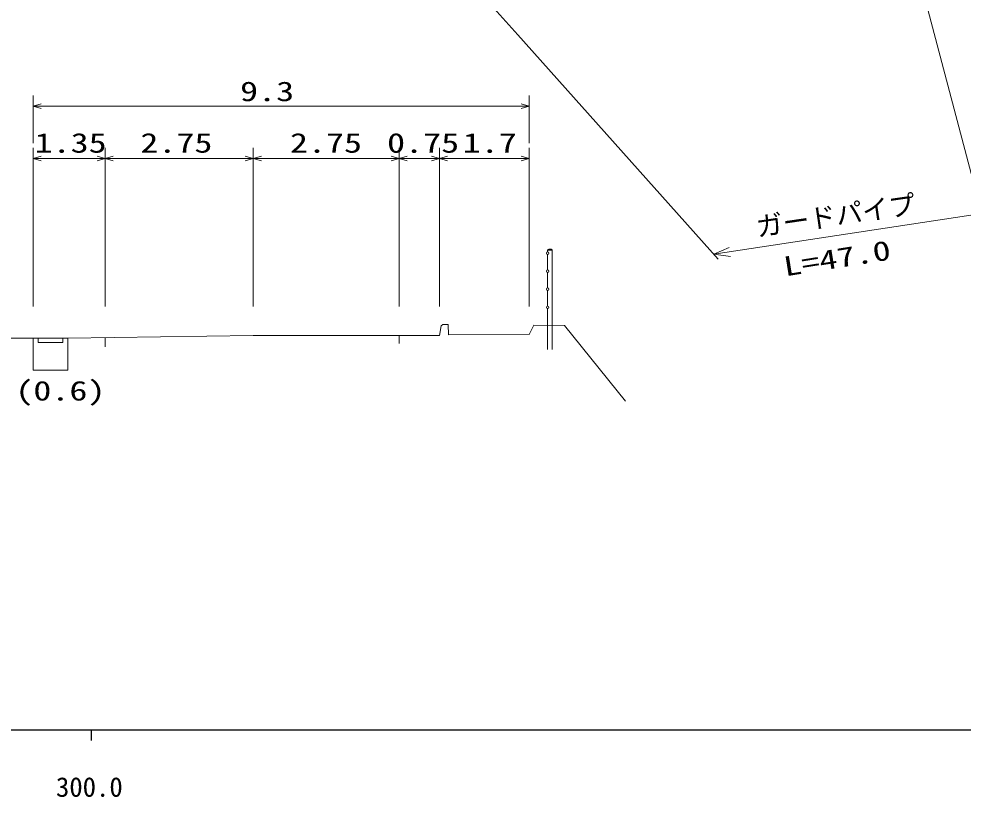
# Model space of a CAD drawing. Units: millimetres, scale not verified. Extents: x -625 to 649156, y -131660 to 228340.
# Drawn here: x 330419 to 418600, y 47054 to 119774 of the extents above; entities that cross this region are included whole.
import ezdxf
from ezdxf.enums import TextEntityAlignment as Align

# ---------------------------------------------------------------- set-up
doc = ezdxf.new("R2010")
doc.units = ezdxf.units.MM
doc.header["$LTSCALE"] = 1000
doc.linetypes.add('DASHED', pattern=[7.5, 6, -1.5])
for name, color, linetype, lineweight in [('M-TTL-BAND', 7, 'Continuous', 25), ('S-BGD-CRST', 4, 'Continuous', 13), ('S-BGD-HTXT', 6, 'Continuous', 13)]:
    doc.layers.add(name, color=color, linetype=linetype, lineweight=lineweight)
doc.styles.add('ＭＳ ゴシック', font='')
doc.styles.get('ＭＳ ゴシック').set_extended_font_data('MS Gothic')

# ---------------------------------------------------------------- blocks, each defined once
blk = doc.blocks.new('BUHIN69')
at = {"color": 4, "linetype": 'Continuous', "lineweight": 13}
blk.add_lwpolyline([(750, -216), (0, 0), (750, 214)], dxfattribs=at)
blk = doc.blocks.new('BUHIN70')
at = {"color": 4, "linetype": 'Continuous', "lineweight": 13}
blk.add_lwpolyline([(-750, 216), (0, 0), (-750, -214)], dxfattribs=at)

msp = doc.modelspace()

# ---------------------------------------------------------------- linework, layer by layer
at = {"layer": 'M-TTL-BAND'}
for p, q in [((9156, 53340), (548156, 53340)), ((337156, 53340), (337156, 52340))]:
    msp.add_line(p, q, dxfattribs=at)
at = {"layer": 'S-BGD-CRST'}
for p, q in [((331756, 108165), (331756, 112617)), ((378068, 112617), (378068, 108165)), ((331756, 111617), (378068, 111617)), ((331756, 92909), (331756, 107719)), ((338470, 107719), (338470, 92909)), ((352314, 107719), (352314, 92909)), ((365930, 107719), (365930, 92909)), ((369697, 107719), (369697, 92909)), ((378068, 107719), (378068, 92909)), ((331756, 106719), (338470, 106719)), ((338470, 106719), (352314, 106719)), ((352314, 106719), (365930, 106719)), ((365930, 106719), (369697, 106719)), ((369697, 106719), (378068, 106719)), ((380230, 98196), (379800, 98196)), ((379800, 98196), (379800, 98006)), ((379800, 98168), (380230, 98168)), ((380230, 91136), (380230, 98196)), ((379800, 96319), (379800, 97767)), ((379800, 94634), (379800, 96079)), ((379800, 92944), (379800, 94392)), ((379800, 91136), (379800, 92704)), ((369697, 90199), (369847, 91101)), ((369847, 91101), (370023, 91227)), ((370023, 91227), (370524, 91227)), ((370524, 91227), (370549, 90249)), ((378068, 90274), (378519, 91152)), ((378519, 91152), (381367, 91126)), ((381367, 91126), (387066, 84049)), ((327119, 89948), (334989, 89948)), ((331756, 89948), (331756, 86941)), ((332207, 89948), (332207, 89522)), ((334538, 89948), (334538, 89522)), ((334989, 89948), (352314, 90199)), ((334989, 89948), (334989, 86941)), ((338470, 89999), (338470, 89135)), ((352314, 90199), (369697, 90199)), ((365930, 90199), (365930, 89456)), ((370549, 90249), (378068, 90274)), ((332207, 89522), (334538, 89522)), ((331756, 86941), (334989, 86941))]:
    msp.add_line(p, q, dxfattribs=at)
at = {"layer": 'S-BGD-CRST', "linetype": 'DASHED'}
for p, q in [((379800, 91136), (379800, 88886)), ((380230, 91136), (380230, 88886))]:
    msp.add_line(p, q, dxfattribs=at)
at = {"layer": 'S-BGD-CRST'}
for centre in [(379800, 97886), (379800, 96199), (379800, 94511), (379800, 92824)]:
    msp.add_circle(centre, 120, dxfattribs=at)
msp.add_arc((380015, 97866), 394, 56.97534, 123.02466, dxfattribs=at)
at = {"layer": 'S-BGD-HTXT'}
for p, q in [((407924, 148516), (420511, 100979)), ((357917, 139634), (377005, 118282)), ((377005, 118282), (395733, 97332)), ((395318, 97796), (420350, 101590))]:
    msp.add_line(p, q, dxfattribs=at)
msp.add_lwpolyline([(396863, 97568), (395318, 97796), (396748, 98419)], dxfattribs=at)

# ---------------------------------------------------------------- block references
at = {"layer": 'S-BGD-CRST'}
for name, p in [('BUHIN69', (331756, 111617)), ('BUHIN70', (378068, 111617)), ('BUHIN69', (331756, 106719)), ('BUHIN70', (338470, 106719)), ('BUHIN69', (338470, 106719)), ('BUHIN70', (352314, 106719)), ('BUHIN69', (352314, 106719)), ('BUHIN70', (365930, 106719)), ('BUHIN69', (365930, 106719)), ('BUHIN70', (369697, 106719)), ('BUHIN69', (369697, 106719)), ('BUHIN70', (378068, 106719))]:
    msp.add_blockref(name, p, dxfattribs=at)

# ---------------------------------------------------------------- texts
at = {"layer": 'M-TTL-BAND', "style": 'ＭＳ ゴシック'}
msp.add_text('300.0', height=1833, dxfattribs=at).set_placement((337000, 46534), align=Align.BOTTOM_CENTER)
at = {"layer": 'S-BGD-CRST', "style": 'ＭＳ ゴシック', "width": 1.35}
for s, p in [('9.3', (351075, 111537)), ('1.35', (331885, 106719)), ('2.75', (341762, 106719)), ('2.75', (355732, 106719)), ('0.75', (364806, 106719)), ('1.7', (371871, 106719)), ('(0.6)', (330086, 83562))]:
    msp.add_text(s, height=1833, dxfattribs=at).set_placement(p, align=Align.BOTTOM_LEFT)
at = {"layer": 'S-BGD-HTXT', "style": 'ＭＳ ゴシック'}
msp.add_text('ガードパイプ', height=1833, rotation=8.3, dxfattribs=at).set_placement((399492, 98873), align=Align.BOTTOM_LEFT)
at = {"layer": 'S-BGD-HTXT', "style": 'ＭＳ ゴシック', "width": 1.35}
msp.add_text('L=47.0', height=1833, rotation=9.1, dxfattribs=at).set_placement((402070, 95167), align=Align.BOTTOM_LEFT)

doc.saveas('drawing.dxf')
